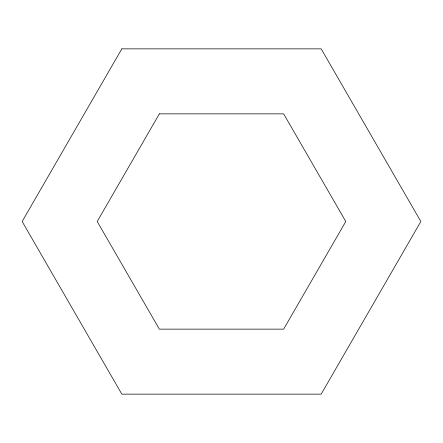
<?xml version="1.0" encoding="UTF-8"?>
<svg xmlns="http://www.w3.org/2000/svg" width="443" height="443" viewBox="0 0 443 443"><rect width="100%" height="100%" fill="white"/><g stroke="black" fill="none" stroke-linecap="round" stroke-linejoin="round"><path stroke-width="0.66" d="M121.825 48.857L22.15 221.5L121.825 394.143L321.175 394.143L420.85 221.5L321.175 48.857L121.825 48.857M159.358 113.862L97.211 221.5L159.358 329.138L283.642 329.138L345.789 221.5L283.642 113.862L159.358 113.862"/></g></svg>
